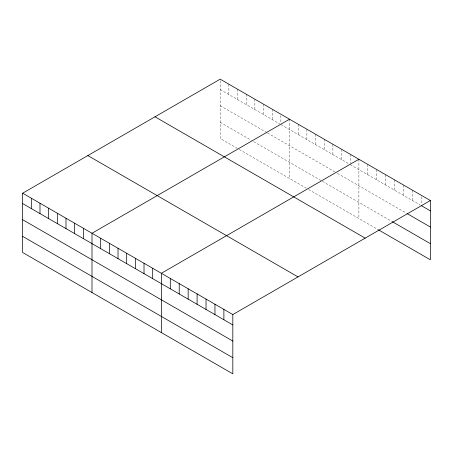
<?xml version="1.0" encoding="UTF-8"?>
<svg xmlns="http://www.w3.org/2000/svg" width="453" height="453" viewBox="0 0 453 453"><rect width="100%" height="100%" fill="white"/><g stroke="black" fill="none" stroke-linecap="round" stroke-linejoin="round"><path stroke-width="0.34" stroke-dasharray="2.27 1.7" d="M220.181 89.53L279.711 123.901M280.866 124.569L349.065 163.941M350.226 164.609L420.225 205.028M220.181 105.674L266.998 132.701M267.576 133.035L335.197 172.078M337.508 173.414L406.534 213.261M220.181 122.304L251.392 140.328M253.703 141.659L321.902 181.036M322.479 181.37L391.647 221.302M237.519 148.459L220.181 138.448L220.181 79.167M239.252 149.462L306.296 188.171M308.612 189.501L378.544 229.881M421.42 196.732L421.42 204.331M412.485 190.192L412.485 200.56M403.555 185.034L403.555 195.402M394.62 179.881L394.62 190.243M385.69 174.722L385.69 185.084M376.754 169.564L376.754 179.932M367.825 164.411L367.825 174.773M358.895 159.252L358.895 218.533M350.226 154.246L350.226 163.227M341.556 149.241L341.556 159.603M332.887 144.235L332.887 154.598M324.218 139.23L324.218 149.598M315.548 134.224L315.548 144.592M306.874 129.218L306.874 139.586M298.204 124.213L298.204 134.581M289.535 119.207L289.535 178.493M280.866 115.583L280.866 123.188M272.196 109.201L272.196 119.564M263.527 104.196L263.527 114.558M254.858 99.19L254.858 109.552M246.189 94.184L246.189 104.547M237.519 89.179L237.519 99.541M228.85 84.173L228.85 94.535"/><path stroke-width="0.68" d="M22.65 193.21L232.819 314.552L232.819 373.833L22.65 252.491L22.65 193.21L220.181 79.167L430.35 200.509L430.35 259.79L378.544 229.881M289.535 119.207L92.004 233.255L92.004 292.536M358.895 159.252L161.359 273.295L161.359 332.576M232.819 314.552L430.35 200.509M421.42 205.713L430.35 210.871M407.128 213.606L430.35 227.015M392.241 221.642L430.35 243.646M154.994 116.8L365.163 238.142M87.837 155.577L298.006 276.913M22.65 203.578L232.819 324.914M22.65 219.716L232.819 341.058M22.65 236.353L232.819 357.689M223.884 309.393L223.884 319.756M214.954 304.235L214.954 314.603M206.019 299.082L206.019 309.444M197.089 293.923L197.089 304.286M188.159 288.765L188.159 299.133M179.224 283.606L179.224 293.974M170.294 278.453L170.294 288.816M152.689 268.289L152.689 278.657M144.02 263.284L144.02 273.652M135.351 258.278L135.351 268.646M126.681 253.272L126.681 263.64M118.012 248.267L118.012 258.635M109.343 243.261L109.343 253.629M100.674 238.261L100.674 248.623M83.335 228.25L83.335 238.612M74.666 223.244L74.666 233.606M65.996 218.238L65.996 228.601M57.327 213.233L57.327 223.595M48.658 208.227L48.658 218.589M39.989 203.221L39.989 213.584M31.319 198.216L31.319 208.584"/></g></svg>
